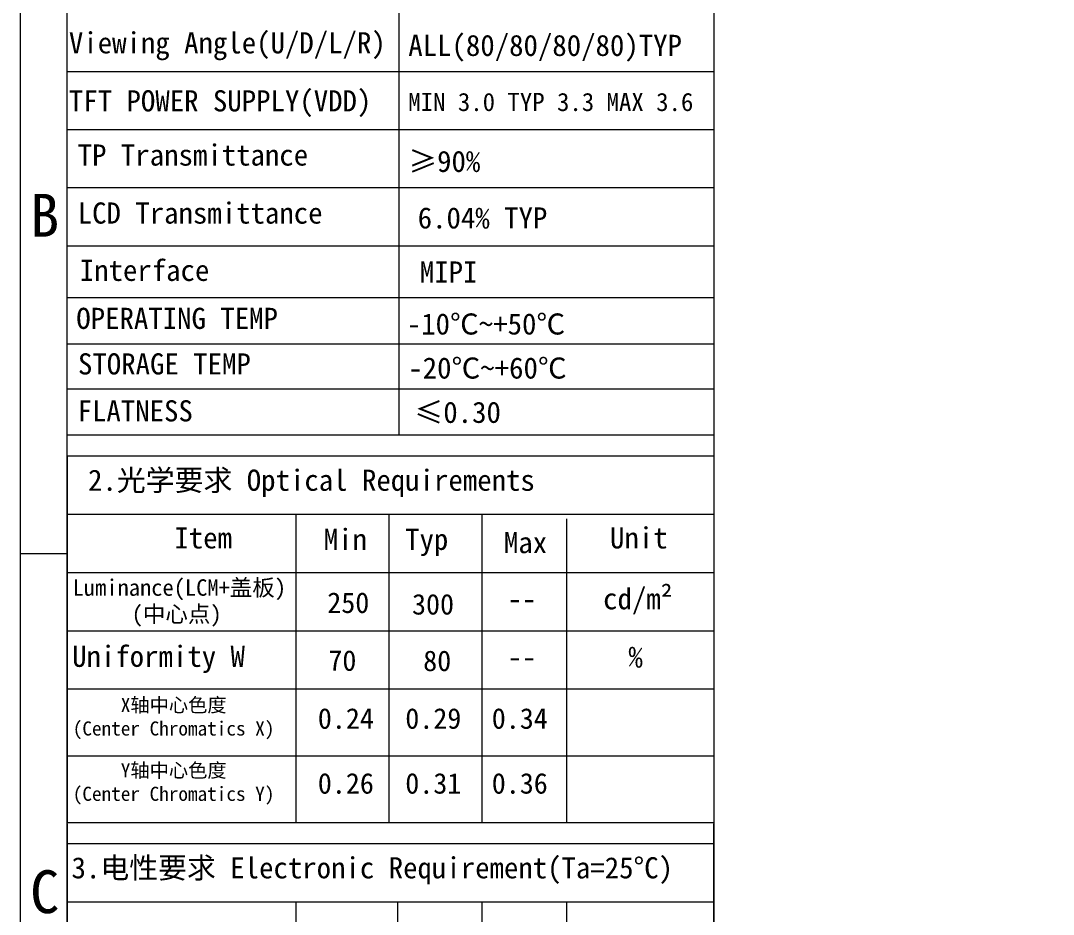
# Model space of a CAD drawing. Header units: millimetres. Extents: x 964 to 1969, y -17351 to -16641.
# Drawn here: x 964.4 to 1226.5, y -17087.5 to -16860.6 of the extents above; entities that cross this region are included whole.
import ezdxf

# ---------------------------------------------------------------- set-up
doc = ezdxf.new("R2010")
doc.units = ezdxf.units.MM
doc.layers.get('0').update_dxf_attribs({"lineweight": 20})
for name, color, linetype, lineweight in [('LCD', 4, 'Continuous', 15), ('num', 2, 'Continuous', 15), ('图框', 7, 'Continuous', 30)]:
    doc.layers.add(name, color=color, linetype=linetype, lineweight=lineweight)
doc.styles.add('宋体', font='SimSun.ttf')
doc.styles.add('文字', font='SimSun.ttf')

msp = doc.modelspace()

# ---------------------------------------------------------------- linework, layer by layer
at = {"color": 0, "lineweight": 0}
for p, q in [((1140.421, -16862.403), (1140.421, -16709.96)), ((1060.377, -16770.412), (1060.377, -16921.387)), ((1140.421, -17339.321), (1140.421, -16862.403)), ((976.287, -16873.539), (1140.421, -16873.539)), ((976.287, -16873.539), (1140.421, -16873.539)), ((976.287, -16873.539), (1140.421, -16873.539)), ((976.287, -16873.539), (1140.421, -16873.539)), ((976.287, -16888.272), (1140.421, -16888.272)), ((976.287, -16903.004), (1140.421, -16903.004)), ((1060.377, -16906.6), (1060.377, -16965.749)), ((976.287, -16917.736), (1140.421, -16917.736)), ((976.287, -16930.928), (1140.421, -16930.928)), ((976.287, -16942.658), (1140.421, -16942.658)), ((976.287, -16954.039), (1140.421, -16954.039)), ((976.287, -16965.749), (1140.421, -16965.749)), ((976.287, -16971.121), (1140.421, -16971.121)), ((1140.421, -17064.15), (1140.421, -16971.121)), ((976.287, -16985.908), (1140.421, -16985.908)), ((976.287, -17000.695), (1140.421, -17000.695)), ((976.287, -17015.483), (1140.421, -17015.483)), ((976.287, -17030.27), (1140.421, -17030.27)), ((976.287, -17047.21), (1140.421, -17047.21)), ((976.287, -17064.15), (1140.421, -17064.15)), ((1140.378, -17203.232), (1140.378, -17064.527)), ((976.287, -17069.522), (1140.421, -17069.522)), ((1140.421, -17128.671), (1140.421, -17069.522)), ((976.287, -17084.309), (1140.421, -17084.309))]:
    msp.add_line(p, q, dxfattribs=at)
at = {"color": 0, "linetype": 'Continuous', "lineweight": 0}
for p, q in [((1034.276, -16985.908), (1034.276, -17064.15)), ((1034.276, -16985.908), (1034.276, -17064.15)), ((1057.89, -16985.908), (1057.89, -17064.15)), ((1081.503, -16985.908), (1081.503, -17064.15)), ((1034.276, -17084.309), (1034.276, -17128.671)), ((1034.276, -17084.309), (1034.276, -17128.671)), ((1060.042, -17084.309), (1060.042, -17128.671)), ((1081.503, -17084.309), (1081.503, -17128.671)), ((1102.964, -17084.309), (1102.964, -17128.671))]:
    msp.add_line(p, q, dxfattribs=at)
at = {"layer": 'num', "color": 0, "lineweight": 0}
msp.add_line((1102.964, -16987.1), (1102.964, -17064.15), dxfattribs=at)
at = {"layer": '图框', "color": 0, "lineweight": 0}
for p, q in [((976.287, -16936.174), (976.287, -16862.403)), ((976.287, -16971.121), (976.287, -17064.15)), ((964.444, -16995.873), (976.287, -16995.873)), ((976.287, -17064.527), (976.287, -17203.232)), ((976.287, -17069.522), (976.287, -17128.671))]:
    msp.add_line(p, q, dxfattribs=at)
for points in [[(964.444, -16640.582), (1969.41, -16640.582), (1969.41, -17351.164), (964.444, -17351.164)], [(976.287, -16652.425), (1957.567, -16652.425), (1957.567, -17339.321), (976.287, -17339.321)]]:
    msp.add_lwpolyline(points, close=True, dxfattribs=at)

# ---------------------------------------------------------------- texts
at = {"insert": (992.612, -17009.144), "char_height": 4.18721, "attachment_point": 1, "style": '宋体'}
msp.add_mtext_dynamic_manual_height_columns('{\\C0;(中心点)}', width=51.24259, gutter_width=35.89, heights=[0], dxfattribs=at)
at = {"layer": 'LCD', "color": 0, "lineweight": 0, "style": '宋体'}
for s, p in [('Viewing Angle(U/D/L/R)', (976.685, -16868.917)), ('TFT POWER SUPPLY(VDD)', (976.685, -16883.65))]:
    msp.add_text(s, height=5.37268, dxfattribs=at).set_placement(p)
at = {"layer": 'LCD', "color": 2, "lineweight": 0, "attachment_point": 1, "style": '宋体'}
for s, insert, char_height, width in [('ALL(80/80/80/80)TYP', (1062.811, -16864.203), 5.37268, 95.52671), ('MIN 3.0 TYP 3.3 MAX 3.6', (1062.811, -16878.935), 4.62296, 95.52671), ('{\\C0;TP Transmittance}', (978.917, -16892.028), 5.37268, 179.47045), ('≥90%', (1062.811, -16893.643), 5.3727, 95.52671), ('{\\C0;LCD Transmittance}', (978.917, -16906.76), 5.37268, 179.47045), ('6.04% TYP', (1065.203, -16907.999), 5.3727, 95.52671), ('{\\C0;Interface}', (979.435, -16921.307), 5.37268, 179.47045), ('MIPI', (1065.741, -16921.715), 5.3727, 95.52671), ('{\\C0;OPERATING TEMP }', (978.563, -16933.496), 5.37268, 179.47045), (' -10℃~+50℃', (1058.771, -16934.917), 5.3727, 95.52671), ('{\\C0;STORAGE TEMP}', (978.997, -16945.06), 5.37268, 179.47045), ('-20℃~+60℃', (1062.811, -16946.103), 5.3727, 95.52671), ('{\\C0;FLATNESS}', (978.899, -16956.98), 5.37268, 179.47045), ('≤0.30', (1064.385, -16957.347), 5.3727, 95.52671), ('{\\fSimSun|b1|i0|c134|p2;\\C0;2.光学要求 Optical Requirements }', (981.544, -16974.583), 5.37268, 179.47045), ('{\\C0;Item}', (1003.445, -16989.223), 5.3727, 179.47045), ('{\\C0;Min}', (1041.351, -16989.594), 5.3727, 179.47045), ('{\\C0;Typ}', (1061.998, -16989.594), 5.3727, 179.47045), ('{\\C0;Max}', (1087.081, -16990.415), 5.3727, 179.47045), ('{\\C0;Unit}', (1113.989, -16989.223), 5.3727, 179.47045), ('{\\C0;Luminance(LCM+盖板) }', (977.64, -17002.429), 4.18721, 179.47045), ('{\\C0;  cd/m²}', (1104.931, -17004.674), 5.37268, 179.47045), ('250', (1042.252, -17005.759), 5.2253, 174.548), ('{\\C0; }300', (1060.197, -17006.154), 5.2253, 174.548), ('--', (1088.03, -17004.674), 5.3727, 179.47045), ('{\\C0;Uniformity W}', (977.501, -17019.285), 5.37268, 179.47045), ('{\\C0;  %}', (1111.351, -17019.461), 5.3727, 179.47045), ('{\\C0; }70', (1038.972, -17020.439), 5.2253, 174.548), ('{\\C0; } 80', (1059.487, -17020.507), 5.2253, 174.548), ('--', (1088.03, -17019.461), 5.3727, 179.47045), ('{\\H0.6667x;     \\C0;X轴中心色度\\P(Center\\fSimSun|b0|i0|c186|p2; \\fSimSun|b0|i0|c134|p2;Chromatics\\fSimSun|b0|i0|c186|p2; \\fSimSun|b0|i0|c134|p2;X)\\fSimSun|b0|i0|c186|p2;\\H1.5x;\\C256;\\P\\fSimSun|b0|i0|c134|p2;\\C0; }', (977.664, -17032.539), 5.372681, 179.47045), ('{\\C0; }0.24', (1036.302, -17035.145), 5.22532, 174.548), ('{\\C0; } 0.29', (1054.943, -17035.145), 5.22532, 174.548), ('{\\C0; } 0.34', (1076.882, -17035.145), 5.22532, 174.548), ('{\\H0.6667x;     \\C0;Y轴中心色度\\P(Center\\fSimSun|b0|i0|c186|p2; \\fSimSun|b0|i0|c134|p2;Chromatics\\fSimSun|b0|i0|c186|p2; \\fSimSun|b0|i0|c134|p2;Y)\\fSimSun|b0|i0|c186|p2;\\H1.5x;\\C256;\\P\\fSimSun|b0|i0|c134|p2;\\C0; }', (977.664, -17049.124), 5.372681, 179.47045), ('{\\C0; }0.26', (1036.302, -17051.621), 5.22532, 174.548), ('{\\C0; } 0.31', (1054.943, -17051.621), 5.22532, 174.548), ('{\\C0; } 0.36', (1076.882, -17051.621), 5.22532, 174.548), ('{\\fSimSun|b1|i0|c134|p2;\\C0;3.电性要求 Electronic Requirement(Ta=25%%DC)}', (977.354, -17072.984), 5.37268, 222.94422)]:
    msp.add_mtext(s, dxfattribs=dict(at, insert=insert, char_height=char_height, width=width))
at = {"layer": '图框', "color": 0, "lineweight": 0, "style": '文字'}
for s, p in [('B', (966.829, -16915.455)), ('C', (966.829, -17087.178))]:
    msp.add_text(s, height=10.88, dxfattribs=at).set_placement(p)

doc.saveas('drawing.dxf')
